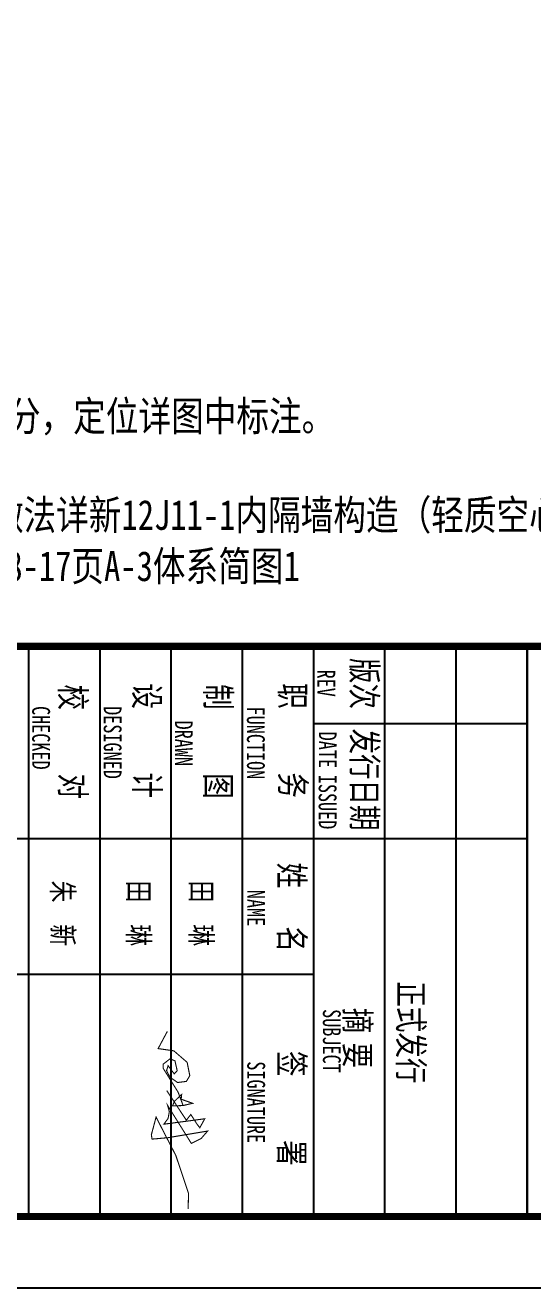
# Model space of a CAD drawing. Extents: x 174641 to 414490, y 73126 to 493158.
# Drawn here: x 310412 to 317538, y 171989 to 189705 of the extents above; entities that cross this region are included whole.
import ezdxf

# ---------------------------------------------------------------- set-up
doc = ezdxf.new("R2010")
doc.units = 0
doc.header["$LTSCALE"] = 1000
doc.header["$MEASUREMENT"] = 0
doc.layers.add('PUB_TITLE', color=7, linetype='Continuous')
doc.layers.add('TWT_TITLE', color=7, linetype='Continuous')
doc.styles.add('-宋体', font='', dxfattribs={"width": 0.8})
doc.styles.get('-宋体').set_extended_font_data('SimSun')

# ---------------------------------------------------------------- blocks, each defined once
blk = doc.blocks.new('田琳')
at = {"const_width": 20}
for points in [[(38170, 43531), (38717, 43893), (38612, 43976), (38783, 44086), (38857, 44142), (38691, 44234), (38791, 43477), (38682, 43556), (38559, 43578), (38445, 43547), (39146, 43985), (39054, 44169), (38918, 44287), (39041, 43552), (39067, 43259), (38988, 43245), (38660, 43333), (39372, 43699), (40071, 43934), (40071, 43934), (40359, 43926)], [(37074, 43541), (37392, 43371), (37434, 43661), (37646, 43908), (37893, 43957), (37999, 43894), (38020, 43731), (37921, 43590), (37801, 43527), (37709, 43555), (37858, 43668), (37801, 43724), (37618, 43682), (37582, 43590), (37681, 43463), (37758, 43465), (38199, 43741), (38446, 43833), (38404, 44009), (38329, 43797), (38241, 43806), (38370, 43670), (38453, 43638), (38446, 43833)]]:
    blk.add_lwpolyline(points, dxfattribs=at)

msp = doc.modelspace()

# ---------------------------------------------------------------- linework, layer by layer
for p, q in [((294457.8, 180989), (351857.8, 180989)), ((310458.2, 180989), (310458.2, 172989)), ((311458.2, 180989), (311458.2, 172989)), ((312458.2, 180989), (312458.2, 172989)), ((313458.2, 180989), (313458.2, 172989)), ((314458.2, 180989), (314458.2, 172989)), ((315458.2, 180989), (315458.2, 172989)), ((316458.2, 180989), (316458.2, 172989)), ((317458.2, 180989), (317458.2, 172989)), ((314458.2, 179907.7), (317458.2, 179907.7)), ((317458.2, 178289), (305458.2, 178289)), ((314458.2, 176384.5), (305428.7, 176384.5))]:
    msp.add_line(p, q)
at = {"const_width": 34}
msp.add_lwpolyline([(317458.2, 180989), (317458.2, 172989)], dxfattribs=at)
at = {"layer": 'PUB_TITLE', "const_width": 100}
msp.add_lwpolyline([(351857.8, 180989), (351857.8, 172989), (294458.2, 172989), (294458.2, 180989)], close=True, dxfattribs=at)
at = {"layer": 'TWT_TITLE'}
msp.add_lwpolyline([(293458.2, 256089), (293458.2, 171989), (352858.2, 171989), (352858.2, 256089)], close=True, dxfattribs=at)
at = {"layer": 'TWT_TITLE', "const_width": 100}
msp.add_lwpolyline([(294458.2, 253589), (294458.2, 172989), (351858.2, 172989), (351858.2, 253589)], close=True, dxfattribs=at)

# ---------------------------------------------------------------- block references
at = {"xscale": 0.7584191996138543, "yscale": 0.758419199672062, "zscale": 0.7584191996528531, "rotation": 270}
msp.add_blockref('田琳', (279384.7, 203704, 0), dxfattribs=at)

# ---------------------------------------------------------------- texts
at = {"linetype": 'Continuous', "style": '-宋体', "width": 0.8}
for s, p in [('1.外墙除结构柱外,墙体材料均采用200厚加气混凝土砌块，轴线中分，定位详图中标注。', (296881.2, 184010.1)), ('3.卫生间及电气管井隔墙为100厚轻质条板墙，轴线中（偏）分，做法详新12J11-1内隔墙构造（轻质空心条板），位置详平面图.', (296870.6, 182624.1)), ('4.外墙保温为80厚XPS保温板（热塑性、B1级）做法参见详新06J108-17页A-3体系简图1', (296863.3, 181905.6))]:
    msp.add_text(s, height=420, dxfattribs=at).set_placement(p)
at = {"style": '-宋体', "width": 0.75}
for s, height, p in [('版次', 350, (314999.3, 180827)), ('REV', 250, (314515.4, 180663.7)), ('校     对', 350, (310907, 180453.6)), ('设     计', 350, (311947.1, 180469.7)), ('制     图', 350, (312947.9, 180459.5)), ('职     务', 350, (313994.8, 180471.8)), ('CHECKED', 250, (310509.7, 180152.1)), ('DESIGNED', 250, (311514.1, 180150.7)), ('FUNCTION', 250, (313524.9, 180144.7)), ('DRAWN', 250, (312514, 179947.8)), ('发行日期', 350, (315002.4, 179836.1)), ('DATE', 250, (314534.4, 179792.2)), ('ISSUED', 250, (314532.7, 179187.7)), ('姓   名', 350, (313979.5, 177953.8)), ('朱  新', 300, (310789.8, 177702.7)), ('田  琳', 300, (311856.1, 177702.7)), ('田  琳', 300, (312736.9, 177702.7)), ('NAME', 250, (313528.7, 177572.6)), ('正式发行', 350, (315654.4, 176288.7)), ('SUBJECT', 250, (314591.3, 175899.2)), ('摘', 350, (314902.4, 175917.1)), ('要', 350, (314902.4, 175429)), ('签     署', 350, (313978.6, 175311)), ('SIGNATURE', 250, (313529.7, 175166.7))]:
    msp.add_text(s, height=height, rotation=270, dxfattribs=at).set_placement(p)

doc.saveas('drawing.dxf')
